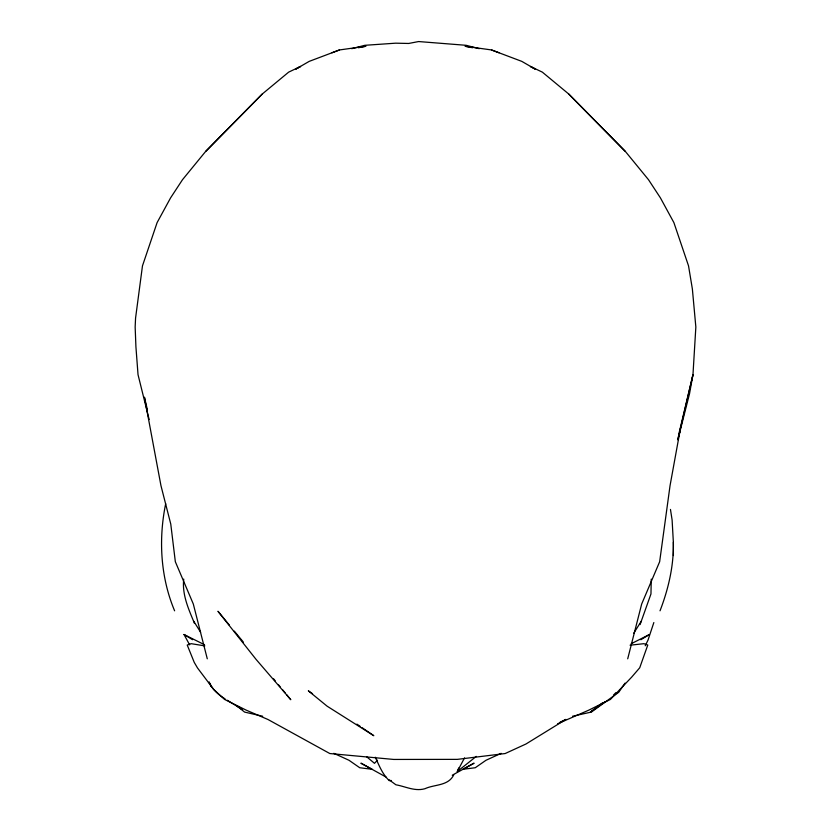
<?xml version="1.0" encoding="UTF-8"?>
<svg xmlns="http://www.w3.org/2000/svg" width="831" height="831" viewBox="0 0 831 831"><rect width="100%" height="100%" fill="white"/><g stroke="black" fill="none" stroke-linecap="round" stroke-linejoin="round"><path stroke-width="1.25" d="M183.734 579.103C181.916 594.799 188.71 609.341 194.516 623.468M670.461 509.424L672.102 519.957L673.359 542.259C673.889 565.651 668.384 589.127 660.022 610.806M165.691 503.711C158.368 539.257 160.476 577.171 174.614 610.816M679.27 432.213L692.971 374.667L695.848 327.03L692.368 288.959L688.525 265.847L673.889 222.604L660.406 197.861L648.502 179.704L625.4 151.481L568.726 94.017L542.331 72.131L530.417 66.459L535.133 69.056L521.785 61.369L491.505 49.943L465.1 46.266L472.631 47.751M627.706 658.817L641.667 604.044L659.648 561.735L670.046 485.636L680.36 428.973L692.971 374.667L689.533 393.686L677.836 439.807M678.532 436.368L680.36 428.973L677.826 439.028M653.841 622.554L648.014 640.088L645.24 645.77M640.078 624.58L650.964 593.947L651.255 579.114M476.277 756.407L457.299 771.511L458.722 767.989M464.539 757.872L457.299 771.511M633.669 633.347L641.241 621.256M625.068 683.103L618.711 692.296L591.423 712.053L572.538 716.239M377.482 760.168L374.49 763.325L366.876 756.937M453.726 774.939C448.2 786.157 434.592 784.225 424.932 788.723C414.742 791.611 405.601 786.49 395.899 784.786L388.887 779.644M358.369 47.751L365.91 46.266L339.495 49.943L309.215 61.369L295.867 69.056L300.583 66.459L288.669 72.131L262.253 94.028L205.6 151.481L182.498 179.704L170.594 197.861L157.111 222.594L142.475 265.847L135.567 318.076L135.152 327.03L135.92 346.797L138.029 374.667L149.144 419.51M262.253 94.028L205.6 151.481M613.444 695.111L615.927 692.639M602.652 702.746L590.405 712.084L604.791 701.935M640.846 639.735L649.354 634.552L631.176 643.745M452.261 775.209L474.086 763.17L462.815 769.298L475.249 767.74L485.99 760.272L501.166 753.333M560.084 722.181L565.932 719.397L526.002 743.984L505.165 753.54L457.362 759.368L393.759 759.441L329.824 753.54L268.018 719.521L246.132 710.11L224.567 699.432L213.629 689.366L197.498 667.937L194.246 662.39L187.224 645.043L191.12 643.672L204.821 645.874M557.653 723.759L588.857 710.11L610.421 699.432L631.633 677.172L639.725 667.771L647.775 645.033L643.88 643.682L630.064 645.199M331.953 52.779L339.495 49.943M351.742 48.686L364.819 45.31L395.629 43.181L408.675 43.461L418.616 41.55L466.181 45.31L479.258 48.686M391.245 780.486L389.282 780.673C382.312 774.077 379.248 765.621 375.248 757.207M262.7 716.249L244.584 712.084L236.451 705.529L242.579 709.632M491.505 49.943L499.047 52.779M333.823 753.333L348.999 760.272L359.74 767.74L372.174 769.298L360.903 763.17L386 777.016M189.634 644.856L184.015 634.51L204.53 644.742M184.015 634.51L192.584 639.714M225.087 698.881C218.449 694.903 212.352 689.429 209.08 682.293M227.258 700.232L242.455 709.653M312.549 693.719L308.322 690.821L327.102 706.173L373.815 735.715L362.191 727.748M356.915 724.133L360.083 726.304M625.4 151.481L568.726 94.017M229.429 625.182L217.971 611.273L256.041 659.357L290.788 699.723L286.695 694.758M234.342 631.145L243.338 642.083M273.607 678.854L275.238 680.838M278.51 684.817L280.151 686.801M282.602 689.782L285.054 692.763M193.748 621.256L200.614 632.235M207.283 658.817L193.322 604.044L175.341 561.735L170.771 524.091L160.954 485.626L144.428 397.187L147.357 409.621M673.359 542.259L673.39 555.555M211.49 686.77L209.132 682.241L211.49 686.77"/></g></svg>
